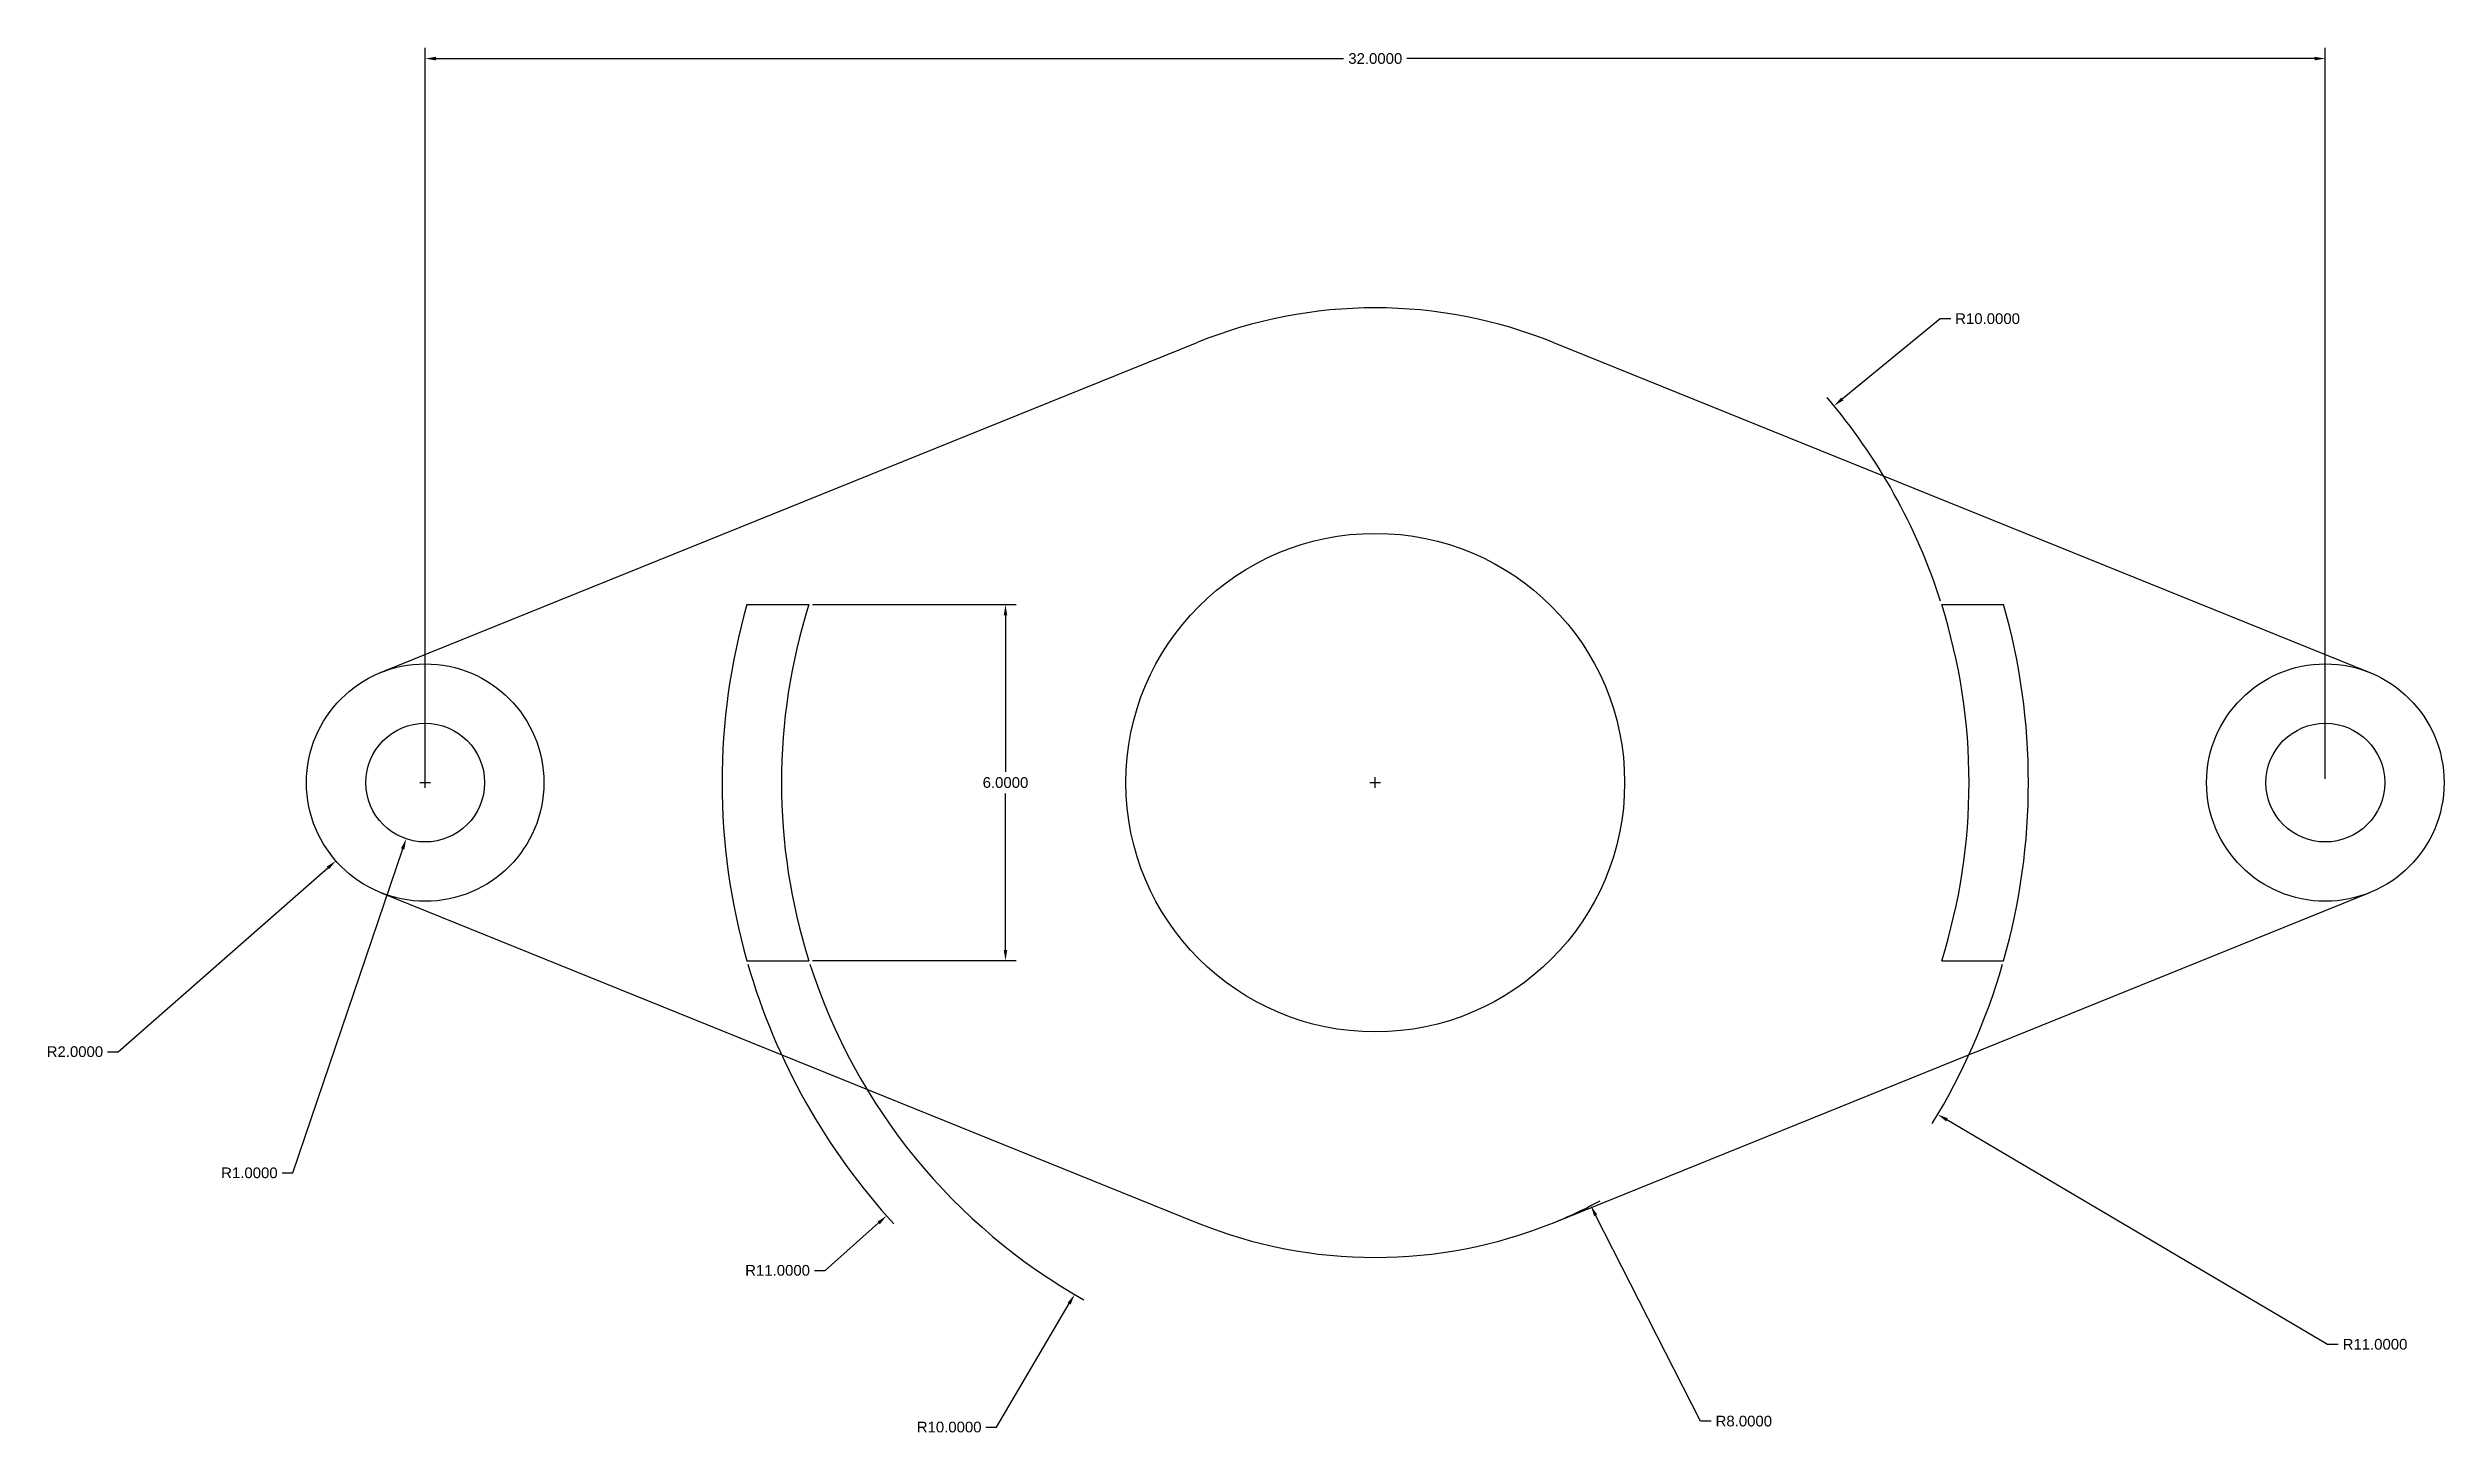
# Model space of a CAD drawing. Header units: millimetres. Extents: x 252.7 to 293, y 166.5 to 189.9.
import ezdxf

# ---------------------------------------------------------------- set-up
doc = ezdxf.new("R2010")
doc.units = ezdxf.units.MM
doc.header["$MEASUREMENT"] = 0
doc.styles.get("Standard").update_dxf_attribs({"font": 'arial.ttf'})
doc.dimstyles.get("Standard").update_dxf_attribs({"dimtxt": 0.18, "dimasz": 0.18, "dimexe": 0.18, "dimexo": 0.0625, "dimgap": 0.09, "dimtad": 0, "dimtih": 1, "dimtoh": 1, "dimdec": 4, "dimzin": 0, "dimdsep": 46, "dimtxsty": 'Standard', "dimcen": 0.09, "dimadec": 0, "dimazin": 0, "dimtfac": 1, "dimtdec": 4, "dimtofl": 0, "dimtmove": 0, "dimatfit": 3, "dimfxl": 1, "dimtolj": 1, "dimtzin": 0, "dimarcsym": 0})

# ---------------------------------------------------------------- blocks, each defined once
blk = doc.blocks.new('*D2')
at = {"color": 0, "lineweight": -2, "transparency": 16777216}
for p, q in [((259.018, 177.563), (259.018, 189.88)), ((259.198, 189.7), (274.485, 189.7)), ((290.838, 189.7), (275.551, 189.7)), ((291.018, 177.563), (291.018, 189.88))]:
    blk.add_line(p, q, dxfattribs=at)
at = {"color": 0, "transparency": 16777216}
for points in [[(259.198, 189.73), (259.198, 189.67), (259.018, 189.7)], [(290.838, 189.73), (290.838, 189.67), (291.018, 189.7)]]:
    blk.add_solid(points, dxfattribs=at)
at = {"layer": 'Defpoints', "color": 0, "transparency": 16777216}
for p in [(291.018, 189.7), (259.018, 177.501), (291.018, 177.501)]:
    blk.add_point(p, dxfattribs=at)
at = {"color": 0, "transparency": 16777216, "insert": (275.018, 189.7), "char_height": 0.18, "attachment_point": 5}
blk.add_mtext('\\A1;32.0000', dxfattribs=at)
blk = doc.blocks.new('*D3')
at = {"color": 0, "lineweight": -2, "transparency": 16777216}
for p, q in [((259.018, 177.411), (259.018, 177.591)), ((258.928, 177.501), (259.108, 177.501)), ((253.849, 172.967), (257.379, 176.063)), ((253.669, 172.967), (253.849, 172.967))]:
    blk.add_line(p, q, dxfattribs=at)
at = {"color": 0, "transparency": 16777216}
blk.add_solid([(257.359, 176.086), (257.399, 176.041), (257.514, 176.182)], dxfattribs=at)
at = {"layer": 'Defpoints', "color": 0, "transparency": 16777216}
for p in [(259.018, 177.501), (257.514, 176.182)]:
    blk.add_point(p, dxfattribs=at)
at = {"color": 0, "transparency": 16777216, "insert": (253.119, 172.967), "char_height": 0.18, "attachment_point": 5}
blk.add_mtext('\\A1;R2.0000', dxfattribs=at)
blk = doc.blocks.new('*D4')
at = {"color": 0, "lineweight": -2, "transparency": 16777216}
for p, q in [((259.018, 177.411), (259.018, 177.591)), ((258.928, 177.501), (259.108, 177.501)), ((256.787, 170.925), (258.639, 176.383)), ((256.607, 170.925), (256.787, 170.925))]:
    blk.add_line(p, q, dxfattribs=at)
at = {"color": 0, "transparency": 16777216}
blk.add_solid([(258.61, 176.393), (258.667, 176.374), (258.697, 176.554)], dxfattribs=at)
at = {"layer": 'Defpoints', "color": 0, "transparency": 16777216}
for p in [(259.018, 177.501), (258.697, 176.554)]:
    blk.add_point(p, dxfattribs=at)
at = {"color": 0, "transparency": 16777216, "insert": (256.058, 170.925), "char_height": 0.18, "attachment_point": 5}
blk.add_mtext('\\A1;R1.0000', dxfattribs=at)
blk = doc.blocks.new('*D5')
at = {"color": 0, "lineweight": -2, "transparency": 16777216}
for p, q in [((275.018, 177.411), (275.018, 177.591)), ((274.928, 177.501), (275.108, 177.501)), ((268.642, 166.642), (269.863, 168.722)), ((268.462, 166.642), (268.642, 166.642))]:
    blk.add_line(p, q, dxfattribs=at)
blk.add_arc((275.018, 177.501), 10, 197.8157, 240.6093, dxfattribs=at)
at = {"color": 0, "transparency": 16777216}
blk.add_solid([(269.837, 168.737), (269.889, 168.707), (269.954, 168.877)], dxfattribs=at)
at = {"layer": 'Defpoints', "color": 0, "transparency": 16777216}
for p in [(275.018, 177.501), (269.954, 168.877)]:
    blk.add_point(p, dxfattribs=at)
at = {"color": 0, "transparency": 16777216, "insert": (267.842, 166.642), "char_height": 0.18, "attachment_point": 5}
blk.add_mtext('\\A1;R10.0000', dxfattribs=at)
blk = doc.blocks.new('*D6')
at = {"color": 0, "lineweight": -2, "transparency": 16777216}
for p, q in [((275.018, 177.411), (275.018, 177.591)), ((274.928, 177.501), (275.108, 177.501)), ((265.753, 169.282), (266.654, 170.081)), ((265.573, 169.282), (265.753, 169.282))]:
    blk.add_line(p, q, dxfattribs=at)
blk.add_arc((275.018, 177.501), 11, 196.1522, 222.5137, dxfattribs=at)
at = {"color": 0, "transparency": 16777216}
blk.add_solid([(266.635, 170.104), (266.674, 170.059), (266.789, 170.201)], dxfattribs=at)
at = {"layer": 'Defpoints', "color": 0, "transparency": 16777216}
for p in [(275.018, 177.501), (266.789, 170.201)]:
    blk.add_point(p, dxfattribs=at)
at = {"color": 0, "transparency": 16777216, "insert": (264.953, 169.282), "char_height": 0.18, "attachment_point": 5}
blk.add_mtext('\\A1;R11.0000', dxfattribs=at)
blk = doc.blocks.new('*D7')
at = {"color": 0, "lineweight": -2, "transparency": 16777216}
for p, q in [((275.018, 177.411), (275.018, 177.591)), ((274.928, 177.501), (275.108, 177.501)), ((280.496, 166.742), (278.729, 170.211)), ((280.676, 166.742), (280.496, 166.742))]:
    blk.add_line(p, q, dxfattribs=at)
blk.add_arc((275.018, 177.501), 8, 292.4719, 298.2728, dxfattribs=at)
at = {"color": 0, "transparency": 16777216}
blk.add_solid([(278.756, 170.225), (278.703, 170.198), (278.648, 170.372)], dxfattribs=at)
at = {"layer": 'Defpoints', "color": 0, "transparency": 16777216}
for p in [(275.018, 177.501), (278.648, 170.372)]:
    blk.add_point(p, dxfattribs=at)
at = {"color": 0, "transparency": 16777216, "insert": (281.225, 166.742), "char_height": 0.18, "attachment_point": 5}
blk.add_mtext('\\A1;R8.0000', dxfattribs=at)
blk = doc.blocks.new('*D8')
at = {"color": 0, "lineweight": -2, "transparency": 16777216}
for p, q in [((275.018, 177.411), (275.018, 177.591)), ((274.928, 177.501), (275.108, 177.501)), ((291.055, 168.036), (284.646, 171.819)), ((291.235, 168.036), (291.055, 168.036))]:
    blk.add_line(p, q, dxfattribs=at)
blk.add_arc((275.018, 177.501), 11, 328.5165, 343.8478, dxfattribs=at)
at = {"color": 0, "transparency": 16777216}
blk.add_solid([(284.662, 171.844), (284.631, 171.793), (284.491, 171.91)], dxfattribs=at)
at = {"layer": 'Defpoints', "color": 0, "transparency": 16777216}
for p in [(275.018, 177.501), (284.491, 171.91)]:
    blk.add_point(p, dxfattribs=at)
at = {"color": 0, "transparency": 16777216, "insert": (291.855, 168.036), "char_height": 0.18, "attachment_point": 5}
blk.add_mtext('\\A1;R11.0000', dxfattribs=at)
blk = doc.blocks.new('*D9')
at = {"color": 0, "lineweight": -2, "transparency": 16777216}
for p, q in [((284.53, 185.317), (282.883, 183.964)), ((284.71, 185.317), (284.53, 185.317)), ((275.018, 177.411), (275.018, 177.591)), ((274.928, 177.501), (275.108, 177.501))]:
    blk.add_line(p, q, dxfattribs=at)
blk.add_arc((275.018, 177.501), 10, 17.8157, 40.4425, dxfattribs=at)
at = {"color": 0, "transparency": 16777216}
blk.add_solid([(282.864, 183.987), (282.902, 183.941), (282.744, 183.849)], dxfattribs=at)
at = {"layer": 'Defpoints', "color": 0, "transparency": 16777216}
for p in [(282.744, 183.849), (275.018, 177.501)]:
    blk.add_point(p, dxfattribs=at)
at = {"color": 0, "transparency": 16777216, "insert": (285.33, 185.317), "char_height": 0.18, "attachment_point": 5}
blk.add_mtext('\\A1;R10.0000', dxfattribs=at)
blk = doc.blocks.new('*D10')
at = {"color": 0, "lineweight": -2, "transparency": 16777216}
for p, q in [((265.541, 180.501), (268.971, 180.501)), ((268.791, 180.321), (268.791, 177.683)), ((268.791, 174.681), (268.791, 177.319)), ((265.541, 174.501), (268.971, 174.501))]:
    blk.add_line(p, q, dxfattribs=at)
at = {"color": 0, "transparency": 16777216}
for points in [[(268.761, 180.321), (268.821, 180.321), (268.791, 180.501)], [(268.761, 174.681), (268.821, 174.681), (268.791, 174.501)]]:
    blk.add_solid(points, dxfattribs=at)
at = {"layer": 'Defpoints', "color": 0, "transparency": 16777216}
for p in [(265.479, 180.501), (265.479, 174.501), (268.791, 174.501)]:
    blk.add_point(p, dxfattribs=at)
at = {"color": 0, "transparency": 16777216, "insert": (268.791, 177.501), "char_height": 0.18, "attachment_point": 5}
blk.add_mtext('\\A1;6.0000', dxfattribs=at)

msp = doc.modelspace()

# ---------------------------------------------------------------- linework, layer by layer
for p, q in [((258.26794, 179.35466), (272.01794, 184.91681)), ((278.01794, 184.91681), (291.76794, 179.35466)), ((264.43493, 180.50061), (265.47854, 180.50061)), ((284.55733, 180.50061), (285.60094, 180.50061)), ((258.26794, 175.64657), (272.01794, 170.08442)), ((278.01794, 170.08442), (291.76794, 175.64657)), ((264.43493, 174.50061), (265.47854, 174.50061)), ((284.55733, 174.50061), (285.60094, 174.50061))]:
    msp.add_line(p, q)
for centre, radius in [((275.01794, 177.50061), 4.2), ((259.01794, 177.50061), 2), ((291.01794, 177.50061), 2), ((259.01794, 177.50061), 1), ((291.01794, 177.50061), 1)]:
    msp.add_circle(centre, radius)
for radius, start, end in [(8, 67.975687, 112.024313), (11, 164.17338, 195.82662), (10, 162.542397, 197.457603), (10, 342.542397, 17.457603), (11, 344.17338, 15.82662), (8, 247.975687, 292.024313)]:
    msp.add_arc((275.01794, 177.50061), radius, start, end)

# ---------------------------------------------------------------- dimensions: what is measured, and where the dimension line sits
dim = msp.add_linear_dim(base=(291.01794, 189.6999), p1=(259.01794, 177.50061), p2=(291.01794, 177.50061), dimstyle='Standard')
dim.commit()
dim.dimension.update_dxf_attribs({"geometry": '*D2', "text_midpoint": (275.01794, 189.6999)})
for center, mpoint, picture, middle in [((275.01794, 177.50061), (282.74404, 183.84942), '*D9', (285.32988, 185.31742)), ((259.01794, 177.50061), (257.51432, 176.18185), '*D3', (253.11912, 172.96678)), ((259.01794, 177.50061), (258.69669, 176.55362), '*D4', (256.05781, 170.92494)), ((275.01794, 177.50061), (266.78911, 170.20086), '*D6', (264.95338, 169.28151)), ((275.01794, 177.50061), (269.95428, 168.87743), '*D5', (267.84226, 166.64206)), ((275.01794, 177.50061), (278.64782, 170.37153), '*D7', (281.22548, 166.74167)), ((275.01794, 177.50061), (284.49137, 171.91009), '*D8', (291.85477, 168.03649))]:
    dim = msp.add_radius_dim(center=center, mpoint=mpoint, dimstyle='Standard')
    dim.commit()
    dim.dimension.update_dxf_attribs({"geometry": picture, "text_midpoint": middle, "dimtype": 164})
dim = msp.add_linear_dim(base=(268.79107, 174.50061), p1=(265.47854, 180.50061), p2=(265.47854, 174.50061), angle=90, dimstyle='Standard')
dim.commit()
dim.dimension.update_dxf_attribs({"geometry": '*D10', "text_midpoint": (268.79107, 177.50061)})

doc.saveas('drawing.dxf')
